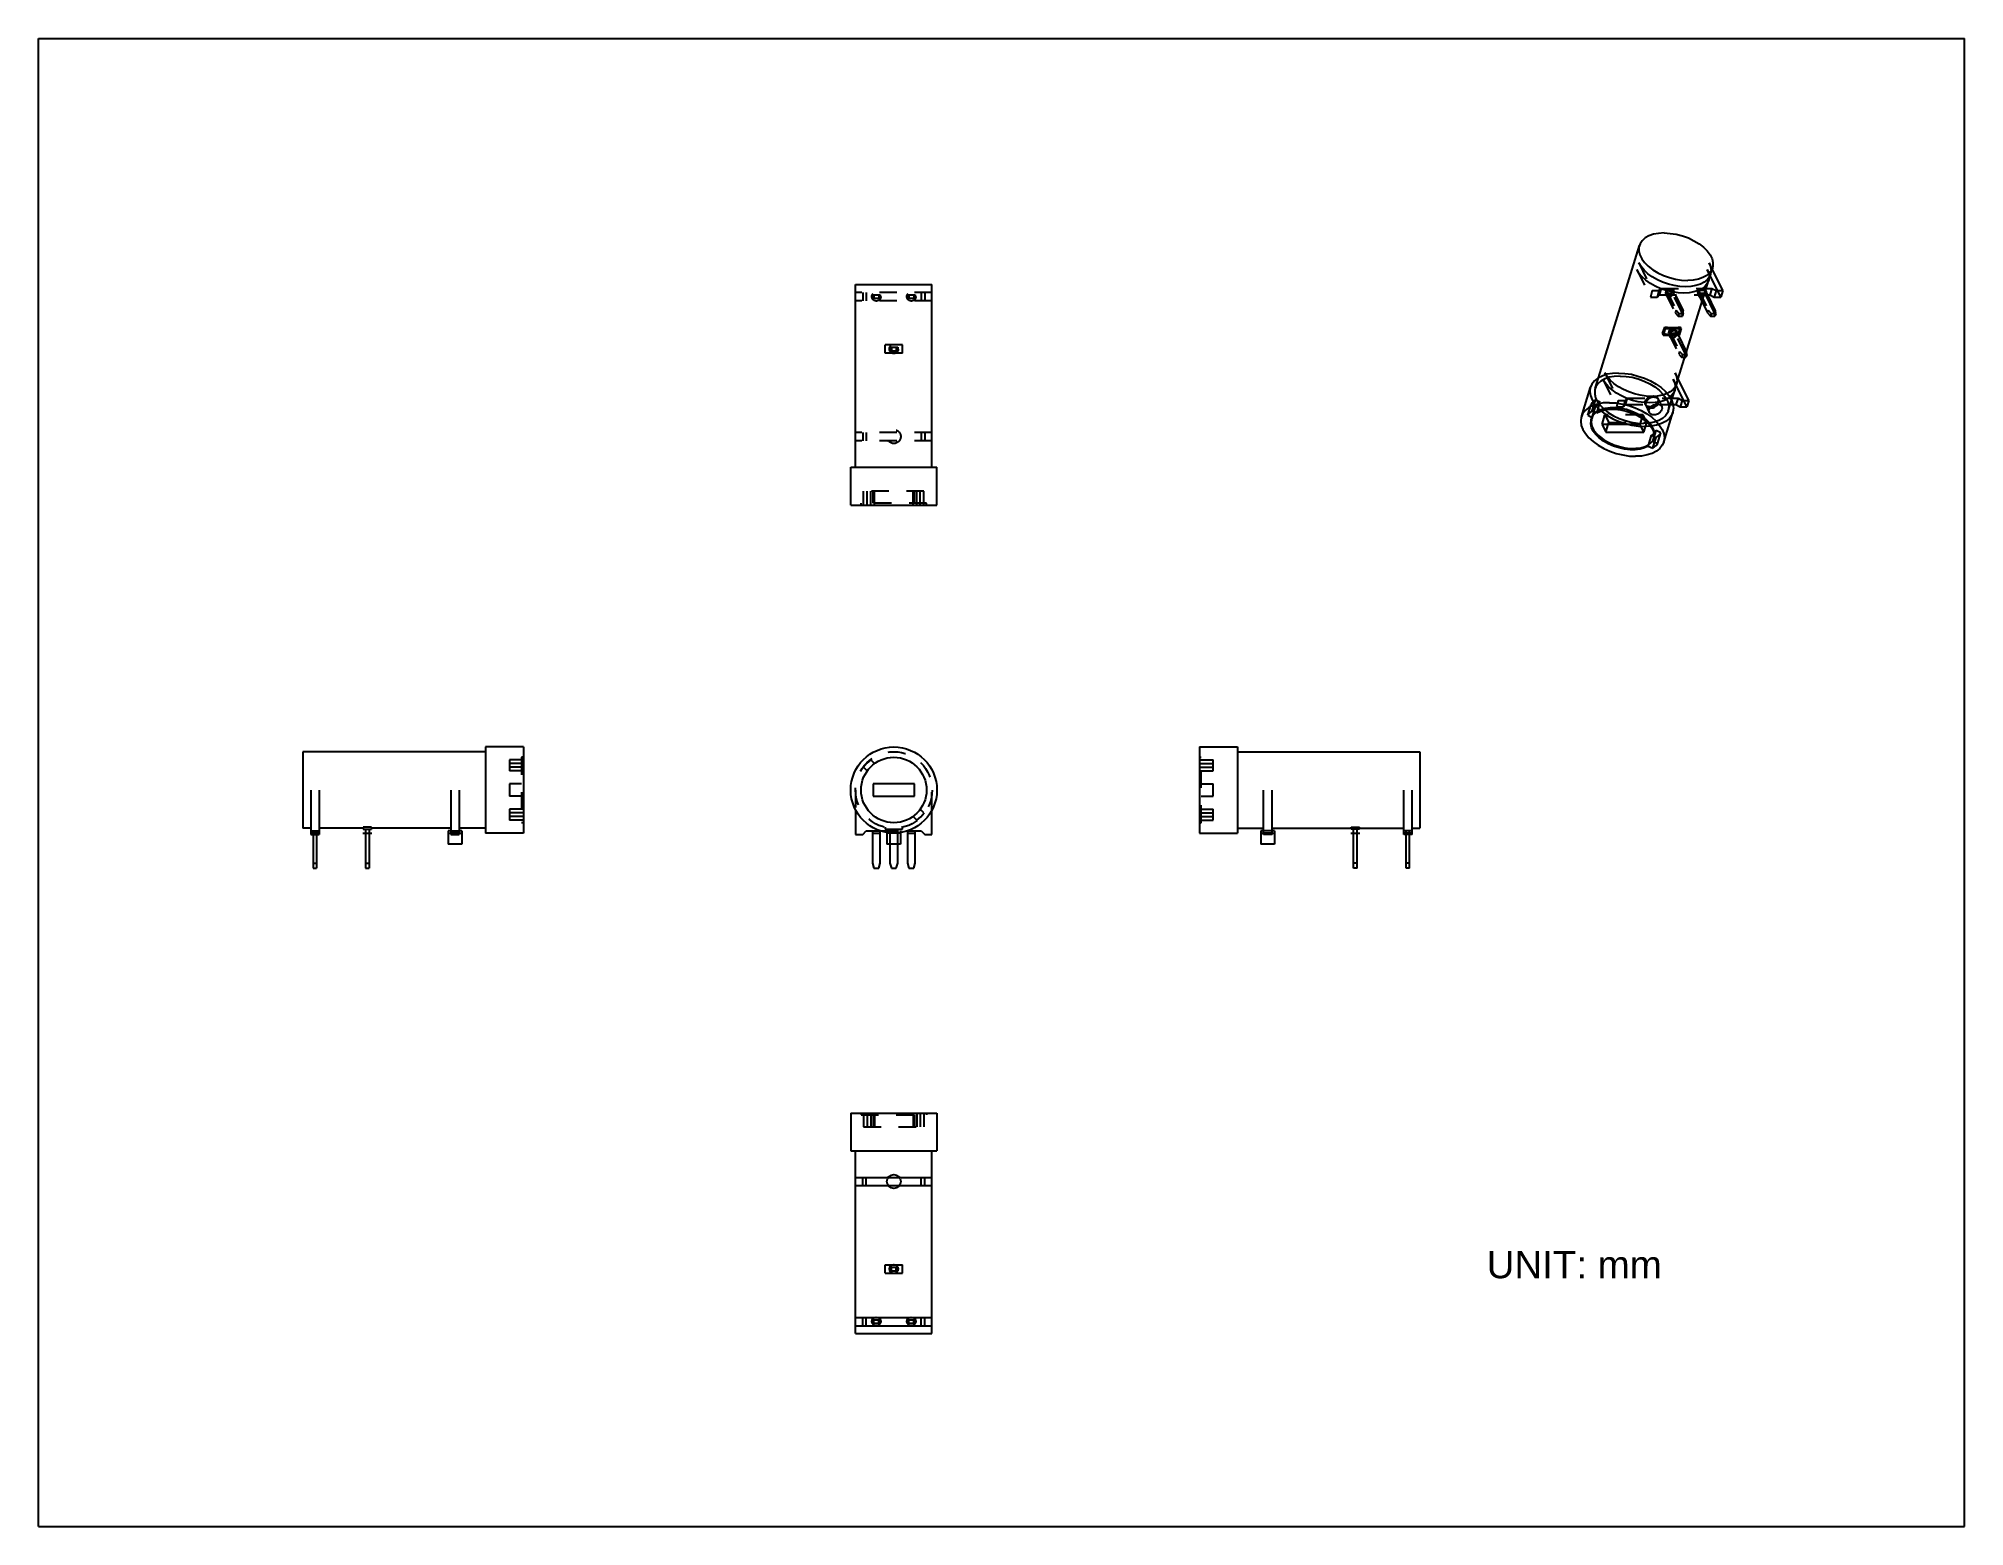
# Model space of a CAD drawing. Extents: x 0 to 11, y 0 to 8.5.
import ezdxf
from ezdxf.enums import TextEntityAlignment as Align

# ---------------------------------------------------------------- set-up
doc = ezdxf.new("R2010")
doc.units = 0
doc.header["$LTSCALE"] = 0.605
doc.linetypes.add('HIDDEN', pattern=[0.2, 0.1, -0.1])
doc.layers.get('0').update_dxf_attribs({"linetype": 'CONTINUOUS'})
doc.layers.add('DEFAULT_2', color=8, linetype='HIDDEN')

# ---------------------------------------------------------------- blocks, each defined once
blk = doc.blocks.new('*TEXT1')
at = {"color": 2, "linetype": 'BYBLOCK'}
blk.add_text('UNIT: mm', height=0.1562, dxfattribs=at).set_placement((8.271, 1.418), (9.271, 1.418), align=Align.FIT)

msp = doc.modelspace()

# ---------------------------------------------------------------- linework, layer by layer
for p, q in [((0, 0), (0, 8.5)), ((0, 8.5), (11, 8.5)), ((11, 0), (11, 8.5)), ((8.91, 6.562), (9.143, 7.318)), ((9.608, 7.023), (9.531, 7.181)), ((9.62, 7.06), (9.542, 7.218)), ((9.559, 7.184), (9.561, 7.189)), ((4.666, 6.052), (4.666, 7.095)), ((4.666, 7.095), (5.103, 7.095)), ((5.103, 6.052), (5.103, 7.095)), ((9.365, 6.557), (9.538, 7.116)), ((9.62, 7.06), (9.608, 7.023)), ((9.501, 6.996), (9.532, 6.932)), ((9.513, 7.035), (9.546, 7.035)), ((9.572, 6.932), (9.522, 7.035)), ((9.532, 6.932), (9.549, 6.914)), ((9.577, 6.948), (9.534, 7.035)), ((9.546, 7.035), (9.57, 7.023)), ((9.57, 7.023), (9.608, 7.023)), ((9.577, 6.948), (9.572, 6.932)), ((9.574, 6.914), (9.572, 6.932)), ((9.579, 6.929), (9.577, 6.948)), ((9.549, 6.914), (9.574, 6.914)), ((9.579, 6.929), (9.574, 6.914)), ((9.403, 6.679), (9.409, 6.679)), ((9.409, 6.679), (9.408, 6.694)), ((9.414, 6.694), (9.409, 6.679)), ((9.414, 6.694), (9.412, 6.71)), ((8.812, 6.339), (8.864, 6.509)), ((9.415, 6.396), (9.337, 6.554)), ((9.426, 6.433), (9.348, 6.591)), ((9.327, 6.433), (9.345, 6.49)), ((9.335, 6.409), (9.352, 6.409)), ((9.352, 6.409), (9.376, 6.396)), ((9.376, 6.396), (9.415, 6.396)), ((9.426, 6.433), (9.415, 6.396)), ((8.848, 6.348), (8.874, 6.335)), ((8.868, 6.322), (8.874, 6.335)), ((8.9, 6.361), (8.874, 6.374)), ((8.874, 6.335), (8.884, 6.368)), ((9.147, 6.296), (8.93, 6.296)), ((8.93, 6.296), (8.951, 6.252)), ((8.951, 6.252), (8.965, 6.296)), ((9.169, 6.252), (9.147, 6.296)), ((9.282, 6.194), (9.334, 6.363)), ((8.951, 6.252), (9.169, 6.252)), ((9.194, 6.172), (9.197, 6.18)), ((9.194, 6.172), (9.22, 6.159)), ((9.215, 6.196), (9.222, 6.206)), ((9.226, 6.211), (9.22, 6.198)), ((9.22, 6.198), (9.222, 6.206)), ((9.246, 6.185), (9.22, 6.198)), ((9.22, 6.159), (9.23, 6.193)), ((9.222, 6.206), (9.225, 6.212)), ((4.639, 6.052), (5.131, 6.052)), ((4.639, 5.835), (4.639, 6.052)), ((5.131, 5.835), (5.131, 6.052)), ((4.639, 5.835), (5.131, 5.835)), ((1.509, 4.426), (1.509, 3.989)), ((2.553, 4.426), (1.509, 4.426)), ((2.769, 4.453), (2.553, 4.453)), ((2.553, 4.453), (2.553, 3.961)), ((2.769, 4.453), (2.769, 3.961)), ((6.63, 4.453), (6.63, 3.961)), ((6.63, 4.453), (6.847, 4.453)), ((6.847, 4.453), (6.847, 3.961)), ((6.847, 4.426), (7.89, 4.426)), ((7.89, 4.426), (7.89, 3.989)), ((4.712, 4.338), (4.733, 4.317)), ((4.775, 4.359), (4.754, 4.38)), ((1.555, 4.207), (1.555, 3.953)), ((1.602, 4.207), (1.602, 3.953)), ((2.355, 4.207), (2.355, 3.953)), ((2.402, 4.207), (2.402, 3.953)), ((4.767, 4.243), (4.767, 4.172)), ((5.003, 4.243), (4.767, 4.243)), ((5.003, 4.172), (5.003, 4.243)), ((6.997, 3.953), (6.997, 4.207)), ((7.045, 3.953), (7.045, 4.207)), ((7.797, 3.953), (7.797, 4.207)), ((7.845, 3.953), (7.845, 4.207)), ((4.666, 4.094), (4.666, 3.953)), ((4.767, 4.172), (5.003, 4.172)), ((5.057, 4.076), (5.036, 4.098)), ((5.103, 3.953), (5.103, 4.094)), ((1.555, 3.989), (1.509, 3.989)), ((1.855, 3.989), (1.602, 3.989)), ((1.855, 3.994), (1.855, 3.983)), ((1.902, 3.994), (1.855, 3.994)), ((1.855, 3.983), (1.902, 3.983)), ((1.868, 3.983), (1.868, 3.76)), ((1.888, 3.983), (1.888, 3.76)), ((1.902, 3.994), (1.902, 3.983)), ((2.355, 3.989), (1.902, 3.989)), ((2.355, 3.973), (2.339, 3.973)), ((2.339, 3.973), (2.339, 3.898)), ((2.553, 3.989), (2.402, 3.989)), ((2.418, 3.973), (2.402, 3.973)), ((2.418, 3.973), (2.418, 3.898)), ((2.769, 3.961), (2.553, 3.961)), ((4.708, 3.953), (4.727, 3.973)), ((4.727, 3.973), (4.81, 3.973)), ((4.763, 3.973), (4.763, 3.79)), ((4.807, 3.79), (4.807, 3.973)), ((4.845, 3.964), (4.845, 3.898)), ((4.924, 3.964), (4.924, 3.898)), ((4.96, 3.973), (5.042, 3.973)), ((4.963, 3.973), (4.963, 3.79)), ((4.995, 4.056), (5.016, 4.035)), ((5.007, 3.79), (5.007, 3.973)), ((5.042, 3.973), (5.062, 3.953)), ((6.63, 3.961), (6.847, 3.961)), ((6.847, 3.989), (6.997, 3.989)), ((6.982, 3.973), (6.982, 3.898)), ((6.997, 3.973), (6.982, 3.973)), ((7.045, 3.989), (7.497, 3.989)), ((7.06, 3.973), (7.045, 3.973)), ((7.06, 3.973), (7.06, 3.898)), ((7.497, 3.994), (7.545, 3.994)), ((7.497, 3.983), (7.497, 3.994)), ((7.545, 3.983), (7.497, 3.983)), ((7.511, 3.76), (7.511, 3.983)), ((7.531, 3.76), (7.531, 3.983)), ((7.545, 3.983), (7.545, 3.994)), ((7.545, 3.989), (7.797, 3.989)), ((7.845, 3.989), (7.89, 3.989)), ((1.555, 3.953), (1.602, 3.953)), ((1.568, 3.953), (1.568, 3.76)), ((1.588, 3.953), (1.588, 3.76)), ((2.418, 3.898), (2.339, 3.898)), ((2.355, 3.953), (2.402, 3.953)), ((4.666, 3.953), (4.708, 3.953)), ((4.924, 3.898), (4.845, 3.898)), ((4.863, 3.898), (4.863, 3.79)), ((4.907, 3.79), (4.907, 3.898)), ((5.062, 3.953), (5.103, 3.953)), ((7.06, 3.898), (6.982, 3.898)), ((7.045, 3.953), (6.997, 3.953)), ((7.845, 3.953), (7.797, 3.953)), ((7.811, 3.76), (7.811, 3.953)), ((7.831, 3.76), (7.831, 3.953)), ((1.568, 3.79), (1.588, 3.79)), ((1.568, 3.76), (1.588, 3.76)), ((1.868, 3.79), (1.888, 3.79)), ((1.868, 3.76), (1.888, 3.76)), ((4.763, 3.79), (4.771, 3.76)), ((4.771, 3.76), (4.799, 3.76)), ((4.799, 3.76), (4.807, 3.79)), ((4.863, 3.79), (4.871, 3.76)), ((4.871, 3.76), (4.899, 3.76)), ((4.899, 3.76), (4.907, 3.79)), ((4.963, 3.79), (4.971, 3.76)), ((4.971, 3.76), (4.999, 3.76)), ((4.999, 3.76), (5.007, 3.79)), ((7.531, 3.79), (7.511, 3.79)), ((7.531, 3.76), (7.511, 3.76)), ((7.831, 3.79), (7.811, 3.79)), ((7.831, 3.76), (7.811, 3.76)), ((4.639, 2.362), (4.639, 2.145)), ((4.639, 2.362), (5.131, 2.362)), ((5.131, 2.362), (5.131, 2.145)), ((4.639, 2.145), (5.131, 2.145)), ((4.666, 1.102), (4.666, 2.145)), ((5.103, 1.102), (5.103, 2.145)), ((4.666, 1.994), (4.853, 1.994)), ((4.708, 1.947), (4.708, 1.994)), ((4.727, 1.947), (4.727, 1.994)), ((4.916, 1.994), (5.103, 1.994)), ((5.042, 1.947), (5.042, 1.994)), ((5.062, 1.947), (5.062, 1.994)), ((4.666, 1.947), (4.853, 1.947)), ((4.916, 1.947), (5.103, 1.947)), ((4.836, 1.494), (4.934, 1.494)), ((4.836, 1.447), (4.836, 1.494)), ((4.836, 1.447), (4.934, 1.447)), ((4.863, 1.481), (4.907, 1.481)), ((4.863, 1.461), (4.863, 1.481)), ((4.863, 1.461), (4.907, 1.461)), ((4.871, 1.461), (4.871, 1.481)), ((4.899, 1.461), (4.899, 1.481)), ((4.907, 1.461), (4.907, 1.481)), ((4.934, 1.447), (4.934, 1.494)), ((4.666, 1.194), (5.103, 1.194)), ((4.666, 1.147), (5.103, 1.147)), ((4.666, 1.102), (5.103, 1.102)), ((4.708, 1.147), (4.708, 1.194)), ((4.727, 1.147), (4.727, 1.194)), ((4.763, 1.181), (4.807, 1.181)), ((4.763, 1.161), (4.763, 1.181)), ((4.763, 1.161), (4.807, 1.161)), ((4.771, 1.161), (4.771, 1.181)), ((4.799, 1.161), (4.799, 1.181)), ((4.807, 1.161), (4.807, 1.181)), ((4.963, 1.181), (5.007, 1.181)), ((4.963, 1.161), (4.963, 1.181)), ((4.963, 1.161), (5.007, 1.161)), ((4.971, 1.161), (4.971, 1.181)), ((4.999, 1.161), (4.999, 1.181)), ((5.007, 1.161), (5.007, 1.181)), ((5.042, 1.147), (5.042, 1.194)), ((5.062, 1.147), (5.062, 1.194)), ((0, 0), (11, 0))]:
    msp.add_line(p, q)
at = {"color": 40}
for p, q in [((1.554, 3.961), (1.553, 3.961)), ((1.602, 3.961), (1.604, 3.961)), ((1.853, 3.961), (1.904, 3.961)), ((2.339, 3.961), (2.354, 3.961)), ((2.402, 3.961), (2.418, 3.961)), ((4.759, 3.961), (4.81, 3.961)), ((4.959, 3.961), (5.01, 3.961)), ((6.982, 3.961), (6.997, 3.961)), ((7.045, 3.961), (7.06, 3.961)), ((7.496, 3.961), (7.546, 3.961)), ((7.797, 3.961), (7.795, 3.961)), ((7.845, 3.961), (7.847, 3.961))]:
    msp.add_line(p, q, dxfattribs=at)
for points in [[(9.285, 7.389), (9.253, 7.387), (9.223, 7.382), (9.197, 7.373), (9.176, 7.361), (9.159, 7.345), (9.147, 7.328), (9.143, 7.318)], [(9.285, 7.389), (9.319, 7.387), (9.354, 7.382), (9.389, 7.373), (9.423, 7.361), (9.455, 7.345), (9.484, 7.328), (9.509, 7.308), (9.531, 7.287), (9.547, 7.265), (9.558, 7.242), (9.563, 7.22), (9.563, 7.199), (9.561, 7.189)], [(9.531, 7.181), (9.539, 7.16), (9.541, 7.139), (9.539, 7.119), (9.538, 7.116)], [(9.024, 6.589), (8.99, 6.587), (8.958, 6.582), (8.93, 6.572), (8.905, 6.56), (8.886, 6.544), (8.872, 6.526), (8.864, 6.509)], [(9.024, 6.589), (9.061, 6.587), (9.098, 6.582), (9.135, 6.572), (9.172, 6.56), (9.206, 6.544), (9.239, 6.526), (9.267, 6.506), (9.292, 6.483), (9.311, 6.46), (9.326, 6.436), (9.335, 6.412), (9.338, 6.389), (9.335, 6.367), (9.334, 6.363)], [(9.337, 6.554), (9.345, 6.533), (9.348, 6.512), (9.345, 6.493), (9.345, 6.49)], [(8.972, 6.419), (8.937, 6.418), (8.905, 6.412), (8.877, 6.403), (8.853, 6.39), (8.834, 6.375), (8.819, 6.356), (8.812, 6.339)], [(8.9, 6.361), (8.921, 6.371), (8.945, 6.378), (8.973, 6.382), (9.004, 6.382), (9.035, 6.379), (9.067, 6.372), (9.099, 6.362), (9.128, 6.349), (9.156, 6.333), (9.179, 6.315), (9.199, 6.296), (9.214, 6.276), (9.224, 6.255), (9.228, 6.235), (9.227, 6.216), (9.226, 6.211)], [(8.972, 6.419), (9.008, 6.418), (9.046, 6.412), (9.083, 6.403), (9.119, 6.39), (9.154, 6.375), (9.186, 6.356), (9.215, 6.336), (9.239, 6.314), (9.259, 6.29), (9.274, 6.267), (9.282, 6.243), (9.286, 6.219), (9.283, 6.197), (9.282, 6.194)], [(8.812, 6.339), (8.811, 6.336), (8.808, 6.314), (8.811, 6.29), (8.82, 6.267), (8.835, 6.243), (8.855, 6.219), (8.879, 6.197), (8.908, 6.177), (8.94, 6.158), (8.974, 6.143), (9.011, 6.13), (9.048, 6.121), (9.086, 6.115), (9.122, 6.114)], [(8.874, 6.374), (8.864, 6.366), (8.855, 6.357), (8.848, 6.348)], [(9.194, 6.172), (9.173, 6.162), (9.148, 6.155), (9.12, 6.151), (9.09, 6.151), (9.058, 6.154), (9.027, 6.161), (8.995, 6.171), (8.965, 6.184), (8.938, 6.2), (8.914, 6.218), (8.895, 6.237), (8.88, 6.257), (8.87, 6.278), (8.866, 6.298), (8.867, 6.317), (8.868, 6.322)], [(8.869, 6.324), (8.868, 6.306), (8.872, 6.286), (8.882, 6.265), (8.897, 6.245), (8.917, 6.226), (8.941, 6.208), (8.968, 6.192), (8.998, 6.179), (9.029, 6.169), (9.061, 6.162), (9.092, 6.158), (9.123, 6.159), (9.151, 6.162), (9.176, 6.17), (9.197, 6.18)], [(8.895, 6.363), (8.892, 6.361), (8.883, 6.352), (8.876, 6.342)], [(9.282, 6.194), (9.274, 6.177), (9.26, 6.158), (9.241, 6.143), (9.217, 6.13), (9.188, 6.121), (9.156, 6.115), (9.122, 6.114)], [(9.197, 6.18), (9.207, 6.188), (9.215, 6.196)], [(9.22, 6.159), (9.23, 6.167), (9.239, 6.176), (9.246, 6.185)]]:
    msp.add_lwpolyline(points)
msp.add_lwpolyline([(9.512, 7.031), (9.513, 7.031), (9.514, 7.032), (9.515, 7.033), (9.516, 7.033), (9.517, 7.034), (9.518, 7.035)], dxfattribs=at)
for centre, radius in [((4.885, 4.207), 0.246), ((4.885, 4.207), 0.187), ((4.885, 1.971), 0.0394)]:
    msp.add_circle(centre, radius)
for centre in [(4.885, 1.471), (4.785, 1.171), (4.985, 1.171)]:
    msp.add_circle(centre, 0.0256, dxfattribs=at)
for start, end in [(127.1625, 142.8375), (307.1625, 322.8375)]:
    msp.add_arc((4.885, 4.207), 0.217, start, end)
at = {"layer": 'DEFAULT_2'}
for p, q in [((9.128, 7.181), (9.206, 7.023)), ((9.14, 7.218), (9.217, 7.06)), ((9.55, 7.153), (9.559, 7.184)), ((5.103, 7.05), (4.666, 7.05)), ((4.708, 7.05), (4.708, 7.002)), ((4.727, 7.05), (4.727, 7.002)), ((5.042, 7.05), (5.042, 7.002)), ((5.062, 7.05), (5.062, 7.002)), ((9.217, 7.06), (9.206, 7.023)), ((9.217, 7.06), (9.255, 7.06)), ((9.255, 7.06), (9.244, 7.023)), ((9.255, 7.06), (9.267, 7.072)), ((9.267, 7.072), (9.256, 7.035)), ((9.267, 7.072), (9.557, 7.072)), ((9.297, 7.062), (9.292, 7.046)), ((9.292, 7.046), (9.348, 6.932)), ((9.292, 7.046), (9.332, 7.046)), ((9.297, 7.062), (9.353, 6.948)), ((9.297, 7.062), (9.337, 7.062)), ((9.337, 7.062), (9.332, 7.046)), ((9.388, 6.932), (9.332, 7.046)), ((9.393, 6.948), (9.337, 7.062)), ((9.481, 7.062), (9.476, 7.046)), ((9.476, 7.046), (9.516, 7.046)), ((9.476, 7.046), (9.501, 6.996)), ((9.481, 7.062), (9.521, 7.062)), ((9.481, 7.062), (9.537, 6.948)), ((9.521, 7.062), (9.516, 7.046)), ((9.522, 7.035), (9.516, 7.046)), ((9.534, 7.035), (9.521, 7.062)), ((9.557, 7.072), (9.546, 7.035)), ((9.557, 7.072), (9.582, 7.06)), ((9.582, 7.06), (9.57, 7.023)), ((9.582, 7.06), (9.62, 7.06)), ((5.103, 7.002), (4.666, 7.002)), ((4.763, 7.036), (4.763, 7.016)), ((4.763, 7.036), (4.807, 7.036)), ((4.763, 7.016), (4.807, 7.016)), ((4.771, 7.036), (4.771, 7.016)), ((4.799, 7.036), (4.799, 7.016)), ((4.807, 7.036), (4.807, 7.016)), ((4.963, 7.036), (4.963, 7.016)), ((4.963, 7.036), (5.007, 7.036)), ((4.963, 7.016), (5.007, 7.016)), ((4.971, 7.036), (4.971, 7.016)), ((4.999, 7.036), (4.999, 7.016)), ((5.007, 7.036), (5.007, 7.016)), ((9.206, 7.023), (9.244, 7.023)), ((9.244, 7.023), (9.256, 7.035)), ((9.256, 7.035), (9.513, 7.035)), ((9.353, 6.948), (9.348, 6.932)), ((9.348, 6.932), (9.364, 6.914)), ((9.353, 6.948), (9.369, 6.929)), ((9.393, 6.948), (9.388, 6.932)), ((9.39, 6.914), (9.388, 6.932)), ((9.394, 6.929), (9.393, 6.948)), ((9.537, 6.948), (9.532, 6.932)), ((9.537, 6.948), (9.553, 6.929)), ((9.276, 6.814), (9.288, 6.851)), ((9.291, 6.843), (9.28, 6.806)), ((9.288, 6.851), (9.291, 6.843)), ((9.291, 6.843), (9.382, 6.843)), ((9.313, 6.833), (9.309, 6.817)), ((9.313, 6.833), (9.353, 6.833)), ((9.313, 6.833), (9.372, 6.713)), ((9.353, 6.833), (9.349, 6.817)), ((9.412, 6.713), (9.353, 6.833)), ((9.369, 6.929), (9.364, 6.914)), ((9.364, 6.914), (9.39, 6.914)), ((9.367, 6.814), (9.379, 6.851)), ((9.369, 6.929), (9.394, 6.929)), ((9.382, 6.843), (9.371, 6.806)), ((9.382, 6.843), (9.379, 6.851)), ((9.394, 6.929), (9.39, 6.914)), ((9.553, 6.929), (9.549, 6.914)), ((9.553, 6.929), (9.579, 6.929)), ((4.836, 6.702), (4.836, 6.75)), ((4.934, 6.75), (4.836, 6.75)), ((4.863, 6.736), (4.863, 6.716)), ((4.863, 6.736), (4.907, 6.736)), ((4.863, 6.716), (4.907, 6.716)), ((4.871, 6.736), (4.871, 6.716)), ((4.899, 6.736), (4.899, 6.716)), ((4.907, 6.736), (4.907, 6.716)), ((4.934, 6.702), (4.934, 6.75)), ((9.276, 6.814), (9.28, 6.806)), ((9.28, 6.806), (9.371, 6.806)), ((9.309, 6.817), (9.349, 6.817)), ((9.309, 6.817), (9.368, 6.697)), ((9.407, 6.697), (9.349, 6.817)), ((9.371, 6.806), (9.367, 6.814)), ((9.372, 6.713), (9.368, 6.697)), ((9.372, 6.713), (9.389, 6.694)), ((9.412, 6.713), (9.407, 6.697)), ((9.412, 6.71), (9.412, 6.713)), ((4.934, 6.702), (4.836, 6.702)), ((9.368, 6.697), (9.384, 6.679)), ((9.389, 6.694), (9.384, 6.679)), ((9.384, 6.679), (9.403, 6.679)), ((9.389, 6.694), (9.414, 6.694)), ((9.408, 6.694), (9.407, 6.697)), ((8.891, 6.501), (8.91, 6.562)), ((8.935, 6.554), (9.012, 6.396)), ((8.946, 6.591), (9.023, 6.433)), ((9.356, 6.527), (9.365, 6.557)), ((8.848, 6.348), (8.867, 6.41)), ((8.867, 6.41), (8.893, 6.396)), ((8.874, 6.374), (8.893, 6.435)), ((8.884, 6.368), (8.893, 6.396)), ((8.919, 6.422), (8.893, 6.435)), ((8.9, 6.361), (8.919, 6.422)), ((9.023, 6.433), (9.012, 6.396)), ((9.012, 6.396), (9.05, 6.396)), ((9.023, 6.433), (9.062, 6.433)), ((9.062, 6.433), (9.05, 6.396)), ((9.05, 6.396), (9.062, 6.409)), ((9.074, 6.446), (9.062, 6.409)), ((9.062, 6.433), (9.074, 6.446)), ((9.062, 6.409), (9.335, 6.409)), ((9.074, 6.446), (9.364, 6.446)), ((9.178, 6.409), (9.178, 6.41)), ((9.178, 6.41), (9.2, 6.363)), ((9.248, 6.446), (9.248, 6.444)), ((9.248, 6.444), (9.271, 6.398)), ((9.308, 6.372), (9.327, 6.433)), ((9.364, 6.446), (9.352, 6.409)), ((9.364, 6.446), (9.388, 6.433)), ((9.388, 6.433), (9.376, 6.396)), ((9.388, 6.433), (9.426, 6.433)), ((8.868, 6.322), (8.871, 6.329)), ((8.871, 6.329), (8.869, 6.325)), ((8.869, 6.325), (8.869, 6.324)), ((8.876, 6.342), (8.871, 6.329)), ((8.902, 6.368), (8.895, 6.363)), ((8.93, 6.296), (8.946, 6.35)), ((9.164, 6.35), (8.946, 6.35)), ((8.946, 6.35), (8.968, 6.306)), ((8.965, 6.296), (8.968, 6.306)), ((8.968, 6.306), (9.186, 6.306)), ((9.147, 6.296), (9.164, 6.35)), ((9.186, 6.306), (9.164, 6.35)), ((9.169, 6.252), (9.186, 6.306)), ((5.103, 6.25), (4.666, 6.25)), ((5.103, 6.202), (4.666, 6.202)), ((4.708, 6.25), (4.708, 6.202)), ((4.727, 6.25), (4.727, 6.202)), ((5.042, 6.25), (5.042, 6.202)), ((5.062, 6.25), (5.062, 6.202)), ((9.197, 6.18), (9.213, 6.234)), ((9.213, 6.234), (9.239, 6.221)), ((9.222, 6.206), (9.239, 6.26)), ((9.225, 6.212), (9.228, 6.219)), ((9.226, 6.211), (9.228, 6.219)), ((9.23, 6.193), (9.239, 6.221)), ((9.265, 6.247), (9.239, 6.26)), ((9.246, 6.185), (9.265, 6.247)), ((5.072, 5.845), (4.698, 5.845)), ((4.698, 5.835), (4.698, 5.845)), ((5.057, 5.914), (4.712, 5.914)), ((4.712, 5.835), (4.712, 5.914)), ((4.733, 5.835), (4.733, 5.914)), ((4.754, 5.835), (4.754, 5.914)), ((4.767, 5.845), (4.767, 5.914)), ((4.775, 5.835), (4.775, 5.914)), ((4.995, 5.835), (4.995, 5.914)), ((5.003, 5.845), (5.003, 5.914)), ((5.016, 5.835), (5.016, 5.914)), ((5.036, 5.835), (5.036, 5.914)), ((5.057, 5.835), (5.057, 5.914)), ((5.072, 5.835), (5.072, 5.845)), ((2.769, 4.38), (2.69, 4.38)), ((2.69, 4.38), (2.69, 4.317)), ((2.769, 4.359), (2.69, 4.359)), ((2.769, 4.338), (2.69, 4.338)), ((2.769, 4.317), (2.69, 4.317)), ((2.769, 4.394), (2.759, 4.394)), ((2.759, 4.394), (2.759, 4.02)), ((6.63, 4.394), (6.64, 4.394)), ((6.63, 4.38), (6.709, 4.38)), ((6.63, 4.359), (6.709, 4.359)), ((6.63, 4.338), (6.709, 4.338)), ((6.63, 4.317), (6.709, 4.317)), ((6.64, 4.02), (6.64, 4.394)), ((6.709, 4.317), (6.709, 4.38)), ((2.759, 4.243), (2.69, 4.243)), ((2.69, 4.243), (2.69, 4.172)), ((4.666, 4.207), (4.666, 4.094)), ((5.103, 4.094), (5.103, 4.207)), ((6.64, 4.243), (6.709, 4.243)), ((6.709, 4.172), (6.709, 4.243)), ((2.759, 4.172), (2.69, 4.172)), ((2.769, 4.098), (2.69, 4.098)), ((2.69, 4.098), (2.69, 4.035)), ((2.769, 4.076), (2.69, 4.076)), ((6.63, 4.098), (6.709, 4.098)), ((6.63, 4.076), (6.709, 4.076)), ((6.64, 4.172), (6.709, 4.172)), ((6.709, 4.035), (6.709, 4.098)), ((1.602, 3.961), (1.554, 3.961)), ((1.555, 3.973), (1.602, 3.973)), ((1.568, 3.973), (1.568, 3.953)), ((1.588, 3.973), (1.588, 3.953)), ((2.402, 3.961), (2.354, 3.961)), ((2.355, 3.973), (2.402, 3.973)), ((2.769, 4.056), (2.69, 4.056)), ((2.769, 4.035), (2.69, 4.035)), ((2.769, 4.02), (2.759, 4.02)), ((4.81, 3.973), (4.96, 3.973)), ((4.836, 3.994), (4.836, 3.983)), ((4.836, 3.983), (4.934, 3.983)), ((4.845, 3.973), (4.845, 3.964)), ((4.924, 3.961), (4.845, 3.961)), ((4.863, 3.983), (4.863, 3.898)), ((4.907, 3.898), (4.907, 3.983)), ((4.924, 3.973), (4.924, 3.964)), ((4.934, 3.983), (4.934, 3.994)), ((6.63, 4.056), (6.709, 4.056)), ((6.63, 4.035), (6.709, 4.035)), ((6.63, 4.02), (6.64, 4.02)), ((7.045, 3.973), (6.997, 3.973)), ((7.045, 3.961), (6.997, 3.961)), ((7.845, 3.973), (7.797, 3.973)), ((7.845, 3.961), (7.797, 3.961)), ((7.811, 3.953), (7.811, 3.973)), ((7.831, 3.953), (7.831, 3.973)), ((4.698, 2.362), (4.698, 2.352)), ((4.698, 2.352), (5.072, 2.352)), ((4.712, 2.362), (4.712, 2.283)), ((4.733, 2.362), (4.733, 2.283)), ((4.754, 2.362), (4.754, 2.283)), ((4.767, 2.352), (4.767, 2.283)), ((4.775, 2.362), (4.775, 2.283)), ((4.995, 2.362), (4.995, 2.283)), ((5.003, 2.352), (5.003, 2.283)), ((5.016, 2.362), (5.016, 2.283)), ((5.036, 2.362), (5.036, 2.283)), ((5.057, 2.362), (5.057, 2.283)), ((5.072, 2.362), (5.072, 2.352)), ((4.712, 2.283), (5.057, 2.283)), ((4.853, 1.994), (4.916, 1.994)), ((4.853, 1.947), (4.916, 1.947))]:
    msp.add_line(p, q, dxfattribs=at)
for points in [[(9.143, 7.318), (9.141, 7.308), (9.14, 7.287), (9.146, 7.265), (9.157, 7.242), (9.173, 7.22), (9.194, 7.199), (9.22, 7.179), (9.249, 7.161), (9.281, 7.146), (9.315, 7.134), (9.35, 7.125), (9.384, 7.119), (9.419, 7.118)], [(9.396, 7.045), (9.364, 7.047), (9.331, 7.052), (9.297, 7.06), (9.265, 7.071), (9.234, 7.085), (9.206, 7.101), (9.18, 7.119), (9.159, 7.139), (9.141, 7.16), (9.128, 7.181)], [(9.408, 7.082), (9.375, 7.084), (9.342, 7.089), (9.309, 7.097), (9.276, 7.108), (9.246, 7.122), (9.217, 7.138), (9.192, 7.156), (9.17, 7.176), (9.153, 7.197), (9.14, 7.218)], [(9.55, 7.153), (9.543, 7.138), (9.53, 7.122), (9.513, 7.108), (9.492, 7.097), (9.466, 7.089), (9.438, 7.084), (9.408, 7.082)], [(9.561, 7.189), (9.557, 7.179), (9.545, 7.161), (9.528, 7.146), (9.506, 7.134), (9.48, 7.125), (9.451, 7.119), (9.419, 7.118)], [(9.542, 7.218), (9.55, 7.197), (9.553, 7.176), (9.55, 7.156), (9.55, 7.153)], [(9.295, 7.046), (9.294, 7.046), (9.294, 7.045), (9.294, 7.044), (9.294, 7.044), (9.294, 7.043), (9.294, 7.042)], [(9.294, 7.042), (9.294, 7.041), (9.294, 7.04), (9.294, 7.039), (9.294, 7.037), (9.295, 7.036), (9.295, 7.035)], [(9.342, 7.046), (9.342, 7.05), (9.342, 7.054), (9.341, 7.058), (9.339, 7.061), (9.336, 7.063), (9.333, 7.065), (9.329, 7.066), (9.324, 7.067), (9.32, 7.066), (9.315, 7.065), (9.31, 7.063), (9.306, 7.061), (9.302, 7.058), (9.299, 7.054), (9.296, 7.05), (9.295, 7.046)], [(9.334, 7.035), (9.336, 7.037), (9.337, 7.039), (9.339, 7.041), (9.34, 7.043), (9.341, 7.044), (9.342, 7.046)], [(9.538, 7.116), (9.531, 7.101), (9.519, 7.085), (9.502, 7.071), (9.48, 7.06), (9.455, 7.052), (9.427, 7.047), (9.396, 7.045)], [(9.479, 7.046), (9.479, 7.046), (9.478, 7.045), (9.478, 7.044), (9.478, 7.044), (9.478, 7.043), (9.478, 7.042)], [(9.478, 7.042), (9.478, 7.041), (9.478, 7.04), (9.478, 7.039), (9.478, 7.037), (9.479, 7.036), (9.479, 7.035)], [(9.522, 7.062), (9.518, 7.064), (9.514, 7.066), (9.51, 7.066), (9.505, 7.066), (9.5, 7.065), (9.495, 7.063), (9.491, 7.061), (9.487, 7.058), (9.483, 7.054), (9.48, 7.051), (9.479, 7.046)], [(9.518, 7.035), (9.52, 7.037), (9.522, 7.039), (9.523, 7.041), (9.524, 7.043), (9.525, 7.044), (9.526, 7.046)], [(9.526, 7.046), (9.527, 7.049), (9.527, 7.052), (9.526, 7.055), (9.525, 7.058), (9.524, 7.06), (9.522, 7.062)], [(9.295, 7.035), (9.297, 7.032), (9.301, 7.029), (9.305, 7.027), (9.309, 7.027), (9.315, 7.027), (9.32, 7.027), (9.325, 7.029), (9.33, 7.032), (9.334, 7.035)], [(9.479, 7.035), (9.481, 7.032), (9.484, 7.03), (9.488, 7.028), (9.492, 7.027), (9.497, 7.026), (9.502, 7.027), (9.507, 7.028), (9.512, 7.031)], [(9.335, 6.847), (9.319, 6.847), (9.304, 6.849), (9.288, 6.851)], [(9.356, 6.828), (9.352, 6.83), (9.347, 6.831), (9.342, 6.831), (9.337, 6.831), (9.332, 6.829), (9.327, 6.827), (9.323, 6.824), (9.319, 6.82), (9.316, 6.816), (9.314, 6.811)], [(9.379, 6.851), (9.365, 6.849), (9.35, 6.847), (9.335, 6.847)], [(9.361, 6.811), (9.362, 6.815), (9.362, 6.818), (9.361, 6.821), (9.36, 6.824), (9.358, 6.826), (9.356, 6.828)], [(9.323, 6.81), (9.308, 6.81), (9.292, 6.812), (9.276, 6.814)], [(9.314, 6.811), (9.314, 6.811), (9.314, 6.81), (9.314, 6.809), (9.313, 6.809), (9.313, 6.808), (9.313, 6.807)], [(9.313, 6.807), (9.313, 6.807), (9.313, 6.807), (9.313, 6.807), (9.313, 6.807), (9.313, 6.807), (9.313, 6.806)], [(9.313, 6.806), (9.314, 6.803), (9.315, 6.799), (9.318, 6.796), (9.321, 6.794), (9.325, 6.792), (9.329, 6.792), (9.334, 6.792), (9.339, 6.792), (9.344, 6.794), (9.348, 6.796), (9.352, 6.799), (9.356, 6.803), (9.359, 6.806)], [(9.367, 6.814), (9.353, 6.812), (9.339, 6.81), (9.323, 6.81)], [(9.359, 6.806), (9.359, 6.807), (9.36, 6.808), (9.36, 6.809), (9.361, 6.81), (9.361, 6.811), (9.361, 6.811)], [(8.864, 6.509), (8.863, 6.506), (8.861, 6.483), (8.864, 6.46), (8.873, 6.436), (8.887, 6.412), (8.907, 6.389), (8.931, 6.367), (8.96, 6.346), (8.992, 6.328), (9.027, 6.312), (9.063, 6.3), (9.101, 6.291), (9.138, 6.285), (9.174, 6.283)], [(8.891, 6.501), (8.888, 6.491), (8.888, 6.469), (8.893, 6.447), (8.904, 6.425), (8.921, 6.403), (8.942, 6.382), (8.967, 6.362), (8.996, 6.344), (9.028, 6.329), (9.062, 6.317), (9.097, 6.308), (9.132, 6.302), (9.166, 6.3)], [(9.033, 6.572), (9, 6.57), (8.971, 6.565), (8.945, 6.556), (8.923, 6.543), (8.906, 6.528), (8.894, 6.51), (8.891, 6.501)], [(9.202, 6.418), (9.17, 6.42), (9.137, 6.425), (9.104, 6.433), (9.071, 6.444), (9.041, 6.458), (9.012, 6.474), (8.987, 6.493), (8.965, 6.512), (8.947, 6.533), (8.935, 6.554)], [(9.214, 6.455), (9.182, 6.457), (9.148, 6.462), (9.115, 6.47), (9.083, 6.481), (9.052, 6.495), (9.024, 6.511), (8.998, 6.53), (8.976, 6.549), (8.959, 6.57), (8.946, 6.591)], [(9.033, 6.572), (9.067, 6.57), (9.102, 6.565), (9.136, 6.556), (9.17, 6.543), (9.202, 6.528), (9.231, 6.51), (9.257, 6.491), (9.278, 6.469), (9.294, 6.447), (9.305, 6.425), (9.311, 6.403), (9.31, 6.382), (9.308, 6.372)], [(9.356, 6.527), (9.349, 6.511), (9.337, 6.495), (9.319, 6.481), (9.298, 6.47), (9.273, 6.462), (9.245, 6.457), (9.214, 6.455)], [(9.348, 6.591), (9.356, 6.57), (9.359, 6.549), (9.357, 6.53), (9.356, 6.527)], [(8.893, 6.435), (8.883, 6.428), (8.874, 6.419), (8.867, 6.41)], [(8.893, 6.396), (8.9, 6.406), (8.908, 6.415), (8.919, 6.422)], [(9.228, 6.219), (9.229, 6.224), (9.231, 6.243), (9.226, 6.263), (9.216, 6.283), (9.201, 6.304), (9.182, 6.323), (9.158, 6.341), (9.131, 6.356), (9.101, 6.37), (9.07, 6.38), (9.038, 6.387), (9.006, 6.39), (8.976, 6.39), (8.948, 6.386), (8.923, 6.379), (8.902, 6.368)], [(9.178, 6.41), (9.176, 6.414), (9.176, 6.421), (9.177, 6.427)], [(9.177, 6.427), (9.18, 6.434), (9.184, 6.44), (9.19, 6.446)], [(9.236, 6.409), (9.229, 6.403), (9.221, 6.4), (9.212, 6.397), (9.203, 6.396), (9.195, 6.397), (9.188, 6.4), (9.182, 6.403), (9.178, 6.409)], [(9.18, 6.42), (9.18, 6.417), (9.179, 6.414), (9.179, 6.411), (9.179, 6.408), (9.18, 6.405), (9.181, 6.402)], [(9.252, 6.437), (9.249, 6.442), (9.244, 6.446), (9.238, 6.449), (9.231, 6.45), (9.223, 6.451), (9.215, 6.449), (9.207, 6.447), (9.2, 6.443), (9.193, 6.438), (9.187, 6.433), (9.183, 6.426), (9.18, 6.42)], [(9.181, 6.402), (9.184, 6.398), (9.189, 6.394), (9.194, 6.391), (9.201, 6.389), (9.207, 6.389), (9.215, 6.39), (9.222, 6.391), (9.229, 6.394), (9.236, 6.398), (9.242, 6.403), (9.247, 6.409)], [(9.19, 6.446), (9.197, 6.451), (9.205, 6.455), (9.214, 6.457), (9.223, 6.458), (9.231, 6.457), (9.238, 6.455), (9.244, 6.451), (9.248, 6.446)], [(9.2, 6.363), (9.2, 6.365), (9.198, 6.373), (9.2, 6.381)], [(9.2, 6.381), (9.203, 6.389), (9.209, 6.396), (9.217, 6.402), (9.226, 6.407), (9.236, 6.41), (9.245, 6.411), (9.254, 6.41), (9.262, 6.407), (9.268, 6.402), (9.271, 6.398)], [(9.272, 6.381), (9.268, 6.373), (9.262, 6.365), (9.255, 6.359), (9.246, 6.354), (9.236, 6.351), (9.226, 6.35), (9.217, 6.351), (9.209, 6.354), (9.203, 6.359), (9.2, 6.363)], [(9.345, 6.49), (9.338, 6.474), (9.325, 6.458), (9.308, 6.444), (9.287, 6.433), (9.261, 6.425), (9.233, 6.42), (9.202, 6.418)], [(9.249, 6.427), (9.246, 6.421), (9.242, 6.414), (9.236, 6.409)], [(9.247, 6.409), (9.248, 6.41), (9.249, 6.412), (9.25, 6.414), (9.251, 6.416), (9.252, 6.418), (9.253, 6.42)], [(9.248, 6.444), (9.25, 6.44), (9.25, 6.434), (9.249, 6.427)], [(9.253, 6.42), (9.254, 6.423), (9.254, 6.426), (9.254, 6.429), (9.254, 6.432), (9.253, 6.434), (9.252, 6.437)], [(9.271, 6.398), (9.272, 6.396), (9.273, 6.389), (9.272, 6.381)], [(9.308, 6.372), (9.304, 6.362), (9.293, 6.344), (9.276, 6.329), (9.254, 6.317), (9.228, 6.308), (9.198, 6.302), (9.166, 6.3)], [(9.334, 6.363), (9.327, 6.346), (9.313, 6.328), (9.293, 6.312), (9.269, 6.3), (9.241, 6.291), (9.209, 6.285), (9.174, 6.283)], [(9.239, 6.26), (9.232, 6.25), (9.224, 6.242), (9.213, 6.234)], [(9.239, 6.221), (9.249, 6.229), (9.258, 6.237), (9.265, 6.247)]]:
    msp.add_lwpolyline(points, dxfattribs=at)
for centre, radius in [((4.785, 7.026), 0.0256), ((4.985, 7.026), 0.0256), ((4.885, 6.726), 0.0256), ((4.885, 6.226), 0.0394), ((4.885, 4.207), 0.219)]:
    msp.add_circle(centre, radius, dxfattribs=at)

# ---------------------------------------------------------------- block references
at = {"color": 2}
msp.add_blockref('*TEXT1', (0, 0), dxfattribs=at)

doc.saveas('drawing.dxf')
